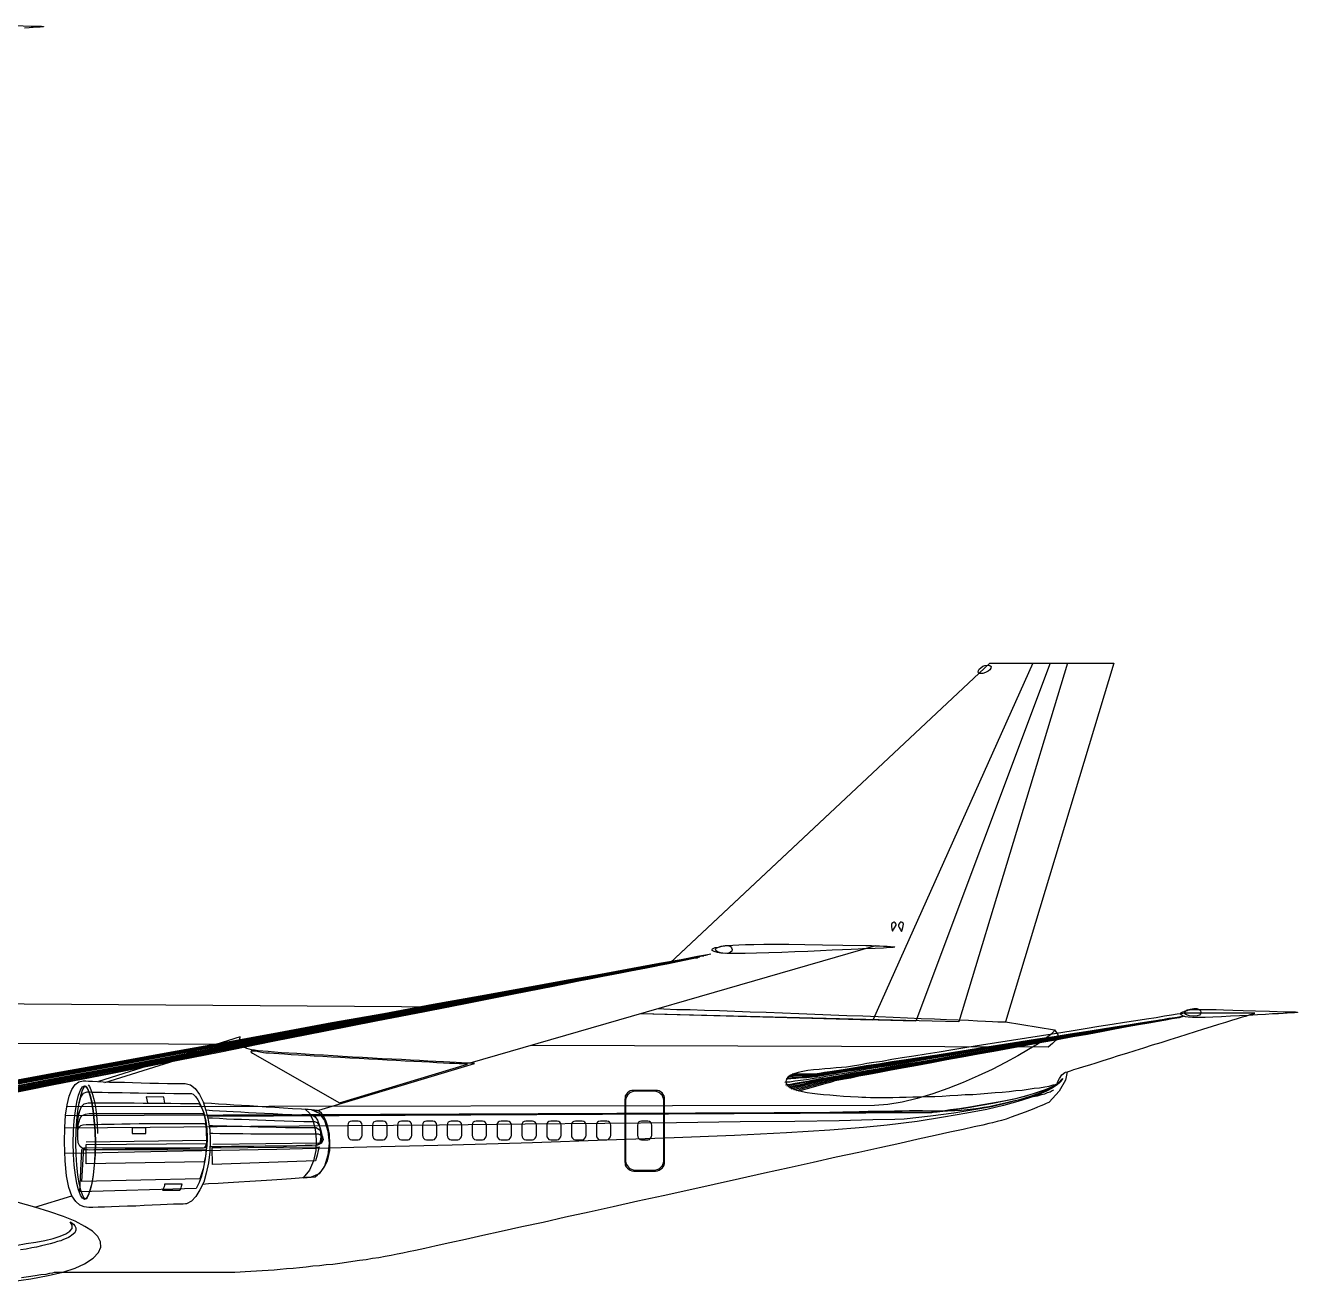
# Model space of a CAD drawing. Extents: x 526 to 2267, y -112 to 246.
# Drawn here: x 702.8 to 784.5, y -56.8 to 23.8 of the extents above; entities that cross this region are included whole.
import ezdxf

# ---------------------------------------------------------------- set-up
doc = ezdxf.new("R2010")
doc.units = 0
doc.header["$MEASUREMENT"] = 0
doc.layers.get('0').update_dxf_attribs({"linetype": 'CONTINUOUS'})

msp = doc.modelspace()

# ---------------------------------------------------------------- linework, layer by layer
for p, q in [((757.36, -35.227), (731.327, -42.743)), ((703.415, -51.992), (705.791, -51.255))]:
    msp.add_line(p, q)
at = {"linetype": 'Continuous'}
for points in [[(702.155, 23.839), (703.168, 23.802), (703.242, 23.802), (703.407, 23.802), (703.629, 23.784), (703.832, 23.784), (703.961, 23.765), (703.961, 23.747), (703.758, 23.729), (703.297, 23.71), (703.223, 23.71), (703.039, 23.692), (702.745, 23.673)], [(767.474, -17.08), (757.194, -39.998), (742.282, -39.58)], [(768.579, -17.08), (759.957, -40.053), (742.287, -39.579)], [(744.19, -36.321), (764.711, -17.08), (769.685, -17.08), (762.721, -40.108), (742.292, -39.578)], [(744.166, -36.326), (764.711, -17.08)], [(744.19, -36.321), (764.711, -17.08), (768.579, -17.08)], [(744.19, -36.321), (764.711, -17.08), (767.474, -17.08)], [(764.711, -17.08), (772.669, -17.08), (765.705, -40.108), (768.856, -40.607), (769.021, -40.84)], [(764.581, -17.209), (764.711, -17.227), (764.784, -17.301), (764.766, -17.393), (764.711, -17.503), (764.6, -17.595), (764.434, -17.687), (764.25, -17.743), (764.047, -17.743), (763.974, -17.706), (763.955, -17.651), (763.974, -17.559), (764.029, -17.467), (764.121, -17.375), (764.25, -17.282), (764.397, -17.227), (764.581, -17.209)], [(758.465, -34.288), (758.484, -34.269), (758.52, -34.177), (758.594, -34.066), (758.686, -33.9), (758.686, -33.827), (758.631, -33.753), (758.576, -33.698), (758.557, -33.679), (758.539, -33.698), (758.484, -33.735), (758.41, -33.79), (758.392, -33.845), (758.392, -33.919), (758.392, -34.011), (758.41, -34.14), (758.465, -34.288)], [(759.036, -34.306), (759.054, -34.269), (759.073, -34.196), (759.128, -34.048), (759.165, -33.827), (759.146, -33.771), (759.091, -33.716), (759.036, -33.698), (758.999, -33.679), (758.981, -33.698), (758.925, -33.753), (758.87, -33.827), (758.852, -33.882), (758.852, -33.956), (758.889, -34.048), (758.944, -34.159), (759.036, -34.306)], [(746.14, -35.909), (745.918, -35.946), (745.292, -36.075), (744.26, -36.259), (742.86, -36.517), (741.147, -36.849), (739.101, -37.217), (736.799, -37.659), (734.238, -38.138), (731.437, -38.653), (728.452, -39.206), (725.302, -39.795), (722.004, -40.422), (718.596, -41.067), (715.095, -41.712), (711.54, -42.375), (707.965, -43.056), (704.372, -43.72), (700.817, -44.383)], [(746.14, -35.909), (745.918, -35.946), (745.292, -36.075), (744.26, -36.259), (742.86, -36.535), (741.147, -36.849), (739.12, -37.236), (736.799, -37.677), (734.238, -38.156), (731.456, -38.69), (728.471, -39.243), (725.321, -39.851), (722.023, -40.459), (718.614, -41.104), (715.113, -41.767), (711.558, -42.449), (707.984, -43.13), (704.391, -43.793), (700.836, -44.475)], [(700.872, -44.328), (704.428, -43.665), (708.021, -42.983), (711.614, -42.32), (715.169, -41.656), (718.67, -41.012), (722.078, -40.367), (725.394, -39.759), (728.544, -39.169), (731.53, -38.616), (734.33, -38.082), (736.891, -37.604), (739.212, -37.18), (741.239, -36.812), (742.97, -36.48), (744.37, -36.222), (745.402, -36.038), (746.029, -35.909), (746.25, -35.872)], [(700.872, -44.512), (704.428, -43.83), (708.002, -43.149), (711.577, -42.467), (715.132, -41.804), (718.614, -41.14), (722.023, -40.477), (725.302, -39.869), (728.452, -39.262), (731.437, -38.69), (734.22, -38.174), (736.78, -37.677), (739.083, -37.236), (741.11, -36.849), (742.841, -36.535), (744.223, -36.259), (745.255, -36.075), (745.881, -35.946), (746.103, -35.909)], [(700.909, -44.568), (704.465, -43.886), (708.039, -43.204), (711.614, -42.522), (715.15, -41.841), (718.633, -41.177), (722.041, -40.514), (725.321, -39.888), (728.452, -39.298), (731.437, -38.727), (734.22, -38.193), (736.78, -37.714), (739.083, -37.272), (741.11, -36.885), (742.823, -36.553), (744.205, -36.277), (745.237, -36.093), (745.863, -35.964), (746.084, -35.927)], [(700.928, -44.272), (704.502, -43.609), (708.094, -42.946), (711.687, -42.264), (715.243, -41.619), (718.743, -40.956), (722.17, -40.33), (725.468, -39.722), (728.637, -39.132), (731.622, -38.579), (734.422, -38.064), (737.001, -37.585), (739.304, -37.162), (741.349, -36.775), (743.081, -36.461), (744.481, -36.204), (745.495, -36.019), (746.14, -35.891), (746.361, -35.854)], [(700.928, -44.604), (704.483, -43.922), (708.057, -43.241), (711.614, -42.541), (715.15, -41.859), (718.633, -41.196), (722.023, -40.551), (725.302, -39.906), (728.452, -39.317), (731.419, -38.745), (734.201, -38.211), (736.743, -37.714), (739.046, -37.272), (741.073, -36.885), (742.786, -36.553), (744.168, -36.296), (745.2, -36.093), (745.826, -35.964), (746.047, -35.927)], [(700.965, -44.198), (704.538, -43.536), (708.149, -42.872), (711.742, -42.209), (715.317, -41.564), (718.817, -40.901), (722.244, -40.274), (725.56, -39.667), (728.729, -39.077), (731.714, -38.524), (734.514, -38.009), (737.094, -37.548), (739.415, -37.125), (741.46, -36.738), (743.191, -36.424), (744.573, -36.167), (745.605, -35.983), (746.25, -35.854), (746.471, -35.817)], [(701.02, -44.143), (704.612, -43.499), (708.205, -42.835), (711.816, -42.172), (715.39, -41.509), (718.89, -40.864), (722.318, -40.237), (725.634, -39.63), (728.803, -39.059), (731.806, -38.506), (734.606, -37.99), (737.186, -37.512), (739.507, -37.088), (741.552, -36.719), (743.284, -36.406), (744.684, -36.148), (745.715, -35.964), (746.361, -35.835), (746.582, -35.799)], [(701.075, -44.088), (704.668, -43.425), (708.278, -42.762), (711.89, -42.117), (715.464, -41.453), (718.983, -40.809), (722.41, -40.182), (725.726, -39.575), (728.895, -39.003), (731.898, -38.451), (734.717, -37.935), (737.296, -37.475), (739.618, -37.051), (741.662, -36.682), (743.394, -36.369), (744.795, -36.111), (745.826, -35.927), (746.471, -35.799), (746.692, -35.762)], [(701.13, -44.033), (704.723, -43.37), (708.334, -42.725), (711.945, -42.062), (715.538, -41.417), (719.056, -40.772), (722.483, -40.145), (725.818, -39.556), (728.987, -38.966), (731.99, -38.432), (734.809, -37.917), (737.388, -37.456), (739.728, -37.033), (741.773, -36.664), (743.505, -36.332), (744.905, -36.093), (745.937, -35.891), (746.582, -35.78), (746.803, -35.743)], [(747.171, -35.319), (747.263, -35.301), (747.374, -35.282), (747.521, -35.245), (747.706, -35.227), (747.927, -35.208), (748.221, -35.172), (748.59, -35.153), (749.032, -35.135), (749.566, -35.135), (750.193, -35.116), (750.948, -35.116), (751.814, -35.116), (752.827, -35.135), (753.969, -35.153), (755.277, -35.172), (756.752, -35.208), (756.807, -35.208), (756.936, -35.208), (757.12, -35.208), (757.36, -35.227), (757.617, -35.227), (757.875, -35.245), (758.115, -35.245), (758.336, -35.264), (758.502, -35.282), (758.594, -35.282), (758.612, -35.301), (758.502, -35.319), (758.263, -35.337), (757.893, -35.374), (757.341, -35.393), (756.622, -35.411), (756.53, -35.411), (756.254, -35.43), (755.812, -35.448), (755.259, -35.485), (754.596, -35.504), (753.84, -35.541), (753.03, -35.577), (752.201, -35.614), (751.353, -35.651), (750.524, -35.67), (749.732, -35.688), (749.014, -35.706), (748.368, -35.706), (747.835, -35.706), (747.448, -35.688), (747.226, -35.651), (747.005, -35.577), (746.895, -35.522), (746.876, -35.448), (746.913, -35.411), (746.987, -35.374), (747.079, -35.337), (747.134, -35.319), (747.171, -35.319)], [(747.724, -35.208), (747.908, -35.208), (748.055, -35.264), (748.129, -35.356), (748.166, -35.448), (748.148, -35.559), (748.055, -35.633), (747.927, -35.688), (747.724, -35.706), (747.429, -35.67), (747.226, -35.614), (747.116, -35.522), (747.097, -35.448), (747.152, -35.374), (747.282, -35.301), (747.466, -35.245), (747.724, -35.208)], [(700.946, -44.66), (704.483, -43.978), (708.039, -43.278), (711.614, -42.596), (715.15, -41.915), (718.614, -41.232), (722.004, -40.588), (725.284, -39.943), (728.415, -39.335), (731.401, -38.764), (734.164, -38.23), (736.725, -37.733), (739.009, -37.291), (741.036, -36.904), (742.749, -36.572), (744.131, -36.314), (745.163, -36.111), (745.789, -35.983), (746.01, -35.946)], [(701.02, -44.715), (704.557, -44.014), (708.113, -43.333), (711.669, -42.633), (715.187, -41.951), (718.67, -41.269), (722.041, -40.625), (725.321, -39.98), (728.434, -39.372), (731.401, -38.8), (734.164, -38.266), (736.707, -37.769), (739.009, -37.328), (741.018, -36.922), (742.731, -36.59), (744.113, -36.332), (745.126, -36.13), (745.752, -36.001), (745.973, -35.964)], [(701.075, -44.77), (704.594, -44.07), (708.149, -43.388), (711.687, -42.688), (715.206, -41.988), (718.67, -41.325), (722.041, -40.662), (725.302, -40.016), (728.434, -39.409), (731.382, -38.837), (734.146, -38.285), (736.688, -37.788), (738.972, -37.346), (740.999, -36.959), (742.694, -36.609), (744.076, -36.351), (745.089, -36.148), (745.715, -36.019), (745.937, -35.983)], [(701.112, -44.825), (704.631, -44.125), (708.186, -43.425), (711.724, -42.725), (715.243, -42.044), (718.688, -41.343), (722.06, -40.68), (725.321, -40.035), (728.434, -39.427), (731.382, -38.856), (734.146, -38.303), (736.67, -37.806), (738.954, -37.346), (740.963, -36.959), (742.676, -36.627), (744.039, -36.351), (745.053, -36.148), (745.679, -36.019), (745.9, -35.983)], [(657.282, -38.616), (729.98, -39.128)], [(657.282, -38.616), (729.98, -39.128)], [(657.282, -38.616), (729.98, -39.128)], [(743.418, -39.252), (743.781, -39.262), (744.61, -39.298), (745.476, -39.317), (746.398, -39.354), (747.355, -39.372), (748.332, -39.409), (749.327, -39.446), (750.359, -39.483), (751.39, -39.519), (752.44, -39.556), (753.472, -39.611), (754.504, -39.648), (755.536, -39.685), (756.549, -39.722), (757.544, -39.759), (758.502, -39.795), (759.423, -39.851), (760.307, -39.888), (761.155, -39.906), (761.928, -39.943), (762.666, -39.98), (763.329, -39.998), (763.919, -40.035), (764.434, -40.053), (764.877, -40.072), (765.227, -40.09), (765.484, -40.09), (765.65, -40.108), (765.705, -40.108), (768.856, -40.607), (768.819, -40.717), (768.616, -40.92), (768.285, -41.177), (767.806, -41.509), (767.197, -41.878), (766.498, -42.283), (765.724, -42.706), (764.858, -43.149), (763.955, -43.573), (762.997, -43.996), (762.021, -44.383), (761.045, -44.715), (760.049, -45.01), (759.091, -45.249), (758.17, -45.396), (757.304, -45.47), (705.459, -45.56)], [(743.418, -39.252), (743.781, -39.262), (744.61, -39.298), (745.476, -39.317), (746.398, -39.354), (747.355, -39.372), (748.332, -39.409), (749.327, -39.446), (750.359, -39.483), (751.39, -39.519), (752.44, -39.556), (753.472, -39.611), (754.504, -39.648), (755.536, -39.685), (756.549, -39.722), (757.544, -39.759), (758.502, -39.795), (759.423, -39.851), (760.307, -39.888), (761.155, -39.906), (761.928, -39.943), (762.666, -39.98), (763.329, -39.998), (763.919, -40.035), (764.434, -40.053), (764.877, -40.072), (765.227, -40.09), (765.484, -40.09), (765.65, -40.108), (765.705, -40.108), (768.856, -40.607), (768.948, -40.735), (769.04, -40.827), (769.077, -40.938), (769.096, -41.03), (769.04, -41.14), (768.93, -41.288), (768.727, -41.49), (768.45, -41.73), (735.263, -41.607)], [(777, -39.777), (776.926, -39.795), (776.741, -39.814), (776.428, -39.869), (776.004, -39.943), (775.489, -40.035), (774.88, -40.127), (774.181, -40.256), (773.407, -40.385), (772.577, -40.514), (771.675, -40.662), (770.717, -40.827), (769.722, -40.993), (768.69, -41.159), (767.64, -41.343), (766.572, -41.527), (765.503, -41.693), (764.416, -41.878), (763.347, -42.062), (762.279, -42.246), (761.247, -42.412), (760.252, -42.577), (759.294, -42.743), (758.373, -42.89), (757.525, -43.038), (756.733, -43.167), (756.015, -43.296), (755.388, -43.407), (754.854, -43.499), (754.412, -43.573), (754.08, -43.628), (753.859, -43.665), (753.767, -43.683), (753.582, -43.72), (753.306, -43.757), (752.938, -43.812), (752.551, -43.867), (752.182, -43.904), (751.869, -43.959), (751.648, -43.978), (751.556, -43.996)], [(751.593, -44.143), (751.685, -44.125), (751.906, -44.088), (752.219, -44.033), (752.606, -43.959), (753.012, -43.904), (753.38, -43.83), (753.675, -43.775), (753.859, -43.738), (753.951, -43.72), (754.172, -43.683), (754.504, -43.628), (754.946, -43.554), (755.48, -43.462), (756.107, -43.352), (756.807, -43.223), (757.599, -43.093), (758.447, -42.946), (759.349, -42.798), (760.307, -42.633), (761.302, -42.467), (762.334, -42.283), (763.384, -42.099), (764.452, -41.915), (765.54, -41.73), (766.608, -41.545), (767.677, -41.361), (768.727, -41.196), (769.74, -41.012), (770.735, -40.846), (771.675, -40.68), (772.577, -40.533), (773.407, -40.385), (774.181, -40.256), (774.88, -40.145), (775.489, -40.035), (776.004, -39.943), (776.409, -39.869), (776.723, -39.814), (776.907, -39.795), (776.981, -39.777)], [(751.612, -43.922), (751.63, -44.051), (751.704, -44.162), (751.814, -44.254), (751.98, -44.346), (752.164, -44.438), (752.403, -44.494), (752.68, -44.568), (752.975, -44.623), (753.306, -44.678), (753.656, -44.715), (754.043, -44.752), (754.449, -44.789), (754.872, -44.825), (755.314, -44.862), (755.775, -44.881), (756.254, -44.917), (756.493, -44.936), (756.752, -44.936), (757.047, -44.954), (757.378, -44.954), (757.728, -44.954), (758.097, -44.954), (758.484, -44.954), (758.907, -44.936), (759.331, -44.936), (759.773, -44.917), (760.234, -44.917), (760.694, -44.899), (761.173, -44.881), (761.652, -44.862), (762.15, -44.825), (762.647, -44.807), (763.126, -44.77), (763.624, -44.752), (764.103, -44.715), (764.581, -44.678), (765.043, -44.641), (765.503, -44.604), (765.945, -44.568), (766.369, -44.512), (766.792, -44.475), (767.179, -44.42), (767.548, -44.364), (767.898, -44.328), (768.229, -44.272), (768.524, -44.217), (768.782, -44.143), (769.022, -44.088), (769.059, -43.978), (769.188, -43.738), (769.335, -43.499), (769.519, -43.352), (769.574, -43.333), (769.703, -43.296), (769.887, -43.241), (770.109, -43.167), (770.404, -43.075), (770.735, -42.964), (771.122, -42.854), (771.528, -42.725), (771.988, -42.577), (772.467, -42.43), (772.965, -42.264), (773.499, -42.099), (774.033, -41.933), (774.586, -41.767), (775.157, -41.582), (775.71, -41.417), (776.281, -41.232), (776.834, -41.067), (777.386, -40.883), (777.92, -40.717), (778.437, -40.551), (778.934, -40.403), (779.413, -40.256), (779.855, -40.127), (780.242, -39.998), (780.61, -39.888), (780.924, -39.777), (781.2, -39.703), (781.421, -39.63), (781.587, -39.575), (781.679, -39.556), (781.716, -39.538), (777.239, -39.538), (777.184, -39.538), (777.018, -39.575), (776.741, -39.611), (776.373, -39.667), (775.912, -39.74), (775.378, -39.832), (774.77, -39.924), (774.088, -40.035), (773.351, -40.145), (772.559, -40.274), (771.712, -40.403), (770.827, -40.551), (769.924, -40.699), (768.985, -40.846), (768.027, -40.993), (767.069, -41.14), (766.092, -41.288), (765.135, -41.453), (764.176, -41.601), (763.236, -41.748), (762.334, -41.896), (761.45, -42.044), (760.62, -42.172), (759.828, -42.301), (759.073, -42.412), (758.41, -42.522), (757.801, -42.633), (757.267, -42.706), (756.807, -42.78), (756.438, -42.854), (756.18, -42.89), (756.015, -42.927), (755.775, -42.964), (755.499, -43.001), (755.185, -43.038), (754.835, -43.056), (754.486, -43.093), (754.117, -43.112), (753.748, -43.149), (753.38, -43.186), (753.03, -43.223), (752.698, -43.278), (752.403, -43.352), (752.127, -43.425), (751.925, -43.517), (751.759, -43.628), (751.648, -43.757), (751.612, -43.922)], [(777, -39.777), (776.926, -39.795), (776.741, -39.814), (776.428, -39.869), (776.004, -39.943), (775.489, -40.016), (774.88, -40.127), (774.181, -40.237), (773.407, -40.367), (772.577, -40.496), (771.675, -40.643), (770.717, -40.809), (769.722, -40.975), (768.69, -41.14), (767.64, -41.306), (766.572, -41.49), (765.484, -41.656), (764.416, -41.841), (763.329, -42.025), (762.279, -42.191), (761.247, -42.356), (760.234, -42.522), (759.275, -42.688), (758.373, -42.835), (757.507, -42.964), (756.733, -43.093), (756.015, -43.223), (755.37, -43.315), (754.835, -43.407), (754.394, -43.48), (754.062, -43.536), (753.84, -43.573), (753.748, -43.591), (753.582, -43.628), (753.306, -43.646), (752.957, -43.683), (752.606, -43.701), (752.256, -43.738), (751.943, -43.757), (751.74, -43.775), (751.667, -43.775)], [(751.685, -44.198), (751.777, -44.18), (751.998, -44.143), (752.311, -44.07), (752.698, -43.996), (753.104, -43.922), (753.472, -43.849), (753.785, -43.793), (753.969, -43.757), (754.062, -43.738), (754.283, -43.701), (754.614, -43.646), (755.038, -43.573), (755.573, -43.462), (756.199, -43.37), (756.918, -43.241), (757.691, -43.112), (758.539, -42.964), (759.441, -42.798), (760.381, -42.633), (761.376, -42.467), (762.408, -42.283), (763.458, -42.099), (764.508, -41.933), (765.595, -41.73), (766.664, -41.545), (767.714, -41.38), (768.764, -41.196), (769.777, -41.012), (770.754, -40.846), (771.712, -40.68), (772.596, -40.533), (773.425, -40.385), (774.199, -40.256), (774.88, -40.145), (775.489, -40.035), (776.004, -39.943), (776.428, -39.869), (776.723, -39.814), (776.907, -39.795), (776.981, -39.777)], [(751.74, -43.683), (751.814, -43.683), (752.017, -43.665), (752.311, -43.665), (752.661, -43.646), (753.012, -43.628), (753.343, -43.591), (753.619, -43.573), (753.803, -43.554), (753.896, -43.536), (754.117, -43.499), (754.449, -43.444), (754.891, -43.37), (755.425, -43.278), (756.051, -43.186), (756.77, -43.056), (757.562, -42.927), (758.41, -42.798), (759.331, -42.633), (760.289, -42.485), (761.284, -42.32), (762.316, -42.154), (763.384, -41.988), (764.452, -41.804), (765.54, -41.619), (766.627, -41.453), (767.696, -41.269), (768.745, -41.104), (769.777, -40.938), (770.772, -40.772), (771.73, -40.625), (772.614, -40.477), (773.462, -40.348), (774.236, -40.219), (774.936, -40.108), (775.544, -39.998), (776.06, -39.924), (776.483, -39.851), (776.797, -39.795), (776.981, -39.777), (777.055, -39.759)], [(751.777, -44.272), (751.869, -44.254), (752.09, -44.198), (752.422, -44.143), (752.809, -44.051), (753.214, -43.959), (753.582, -43.886), (753.877, -43.812), (754.08, -43.775), (754.172, -43.757), (754.394, -43.72), (754.707, -43.665), (755.148, -43.591), (755.683, -43.48), (756.309, -43.37), (757.01, -43.26), (757.783, -43.112), (758.631, -42.964), (759.515, -42.817), (760.473, -42.651), (761.45, -42.485), (762.482, -42.301), (763.513, -42.117), (764.581, -41.933), (765.65, -41.748), (766.7, -41.564), (767.769, -41.38), (768.801, -41.196), (769.814, -41.03), (770.79, -40.846), (771.73, -40.699), (772.614, -40.533), (773.443, -40.385), (774.199, -40.256), (774.899, -40.145), (775.489, -40.035), (776.004, -39.943), (776.428, -39.869), (776.723, -39.814), (776.907, -39.795), (776.981, -39.777)], [(751.814, -43.591), (751.888, -43.591), (752.09, -43.591), (752.385, -43.573), (752.717, -43.573), (753.067, -43.554), (753.398, -43.536), (753.675, -43.517), (753.84, -43.499), (753.932, -43.48), (754.154, -43.444), (754.486, -43.388), (754.927, -43.315), (755.462, -43.241), (756.088, -43.13), (756.807, -43.02), (757.599, -42.89), (758.447, -42.743), (759.368, -42.596), (760.326, -42.449), (761.339, -42.283), (762.371, -42.117), (763.421, -41.951), (764.508, -41.767), (765.595, -41.601), (766.664, -41.417), (767.732, -41.251), (768.801, -41.085), (769.832, -40.92), (770.827, -40.754), (771.767, -40.607), (772.669, -40.459), (773.517, -40.311), (774.291, -40.201), (774.991, -40.09), (775.599, -39.98), (776.115, -39.906), (776.538, -39.832), (776.852, -39.777), (777.036, -39.759), (777.11, -39.74)], [(751.869, -44.328), (751.961, -44.309), (752.182, -44.254), (752.514, -44.18), (752.901, -44.07), (753.306, -43.978), (753.675, -43.886), (753.988, -43.812), (754.172, -43.775), (754.265, -43.757), (754.486, -43.72), (754.817, -43.665), (755.24, -43.591), (755.775, -43.499), (756.383, -43.388), (757.083, -43.26), (757.857, -43.13), (758.704, -42.983), (759.589, -42.817), (760.546, -42.651), (761.523, -42.485), (762.537, -42.301), (763.569, -42.117), (764.618, -41.933), (765.687, -41.748), (766.737, -41.564), (767.788, -41.38), (768.819, -41.196), (769.832, -41.03), (770.809, -40.864), (771.749, -40.699), (772.614, -40.533), (773.443, -40.385), (774.199, -40.256), (774.88, -40.145), (775.489, -40.035), (776.004, -39.943), (776.409, -39.869), (776.704, -39.814), (776.889, -39.795), (776.963, -39.777)], [(751.906, -43.517), (751.98, -43.517), (752.164, -43.517), (752.422, -43.517), (752.754, -43.499), (753.067, -43.499), (753.38, -43.48), (753.638, -43.462), (753.803, -43.444), (753.896, -43.425), (754.117, -43.388), (754.449, -43.333), (754.891, -43.278), (755.444, -43.186), (756.07, -43.075), (756.788, -42.964), (757.58, -42.835), (758.447, -42.706), (759.349, -42.559), (760.326, -42.412), (761.321, -42.246), (762.371, -42.08), (763.421, -41.915), (764.508, -41.748), (765.595, -41.564), (766.682, -41.398), (767.751, -41.232), (768.819, -41.067), (769.851, -40.901), (770.846, -40.735), (771.804, -40.588), (772.706, -40.44), (773.536, -40.311), (774.328, -40.182), (775.028, -40.072), (775.636, -39.98), (776.152, -39.906), (776.575, -39.832), (776.889, -39.777), (777.073, -39.759), (777.147, -39.74)], [(751.961, -44.401), (752.053, -44.383), (752.274, -44.309), (752.606, -44.235), (752.993, -44.125), (753.398, -44.014), (753.785, -43.922), (754.08, -43.849), (754.283, -43.793), (754.375, -43.775), (754.596, -43.738), (754.909, -43.683), (755.351, -43.591), (755.867, -43.499), (756.493, -43.388), (757.194, -43.278), (757.967, -43.13), (758.797, -42.983), (759.681, -42.835), (760.62, -42.669), (761.597, -42.485), (762.61, -42.32), (763.642, -42.136), (764.692, -41.951), (765.742, -41.748), (766.792, -41.564), (767.843, -41.38), (768.875, -41.214), (769.869, -41.03), (770.846, -40.864), (771.767, -40.699), (772.651, -40.533), (773.462, -40.385), (774.217, -40.256), (774.899, -40.145), (775.489, -40.035), (776.004, -39.943), (776.409, -39.869), (776.704, -39.814), (776.907, -39.795), (776.963, -39.777)], [(752.017, -43.444), (752.072, -43.444), (752.256, -43.444), (752.495, -43.444), (752.791, -43.444), (753.085, -43.444), (753.38, -43.425), (753.619, -43.407), (753.785, -43.388), (753.877, -43.37), (754.099, -43.333), (754.43, -43.278), (754.872, -43.223), (755.425, -43.13), (756.051, -43.038), (756.77, -42.909), (757.562, -42.798), (758.428, -42.651), (759.349, -42.522), (760.307, -42.356), (761.321, -42.209), (762.371, -42.044), (763.439, -41.878), (764.508, -41.712), (765.613, -41.527), (766.7, -41.361), (767.769, -41.196), (768.838, -41.03), (769.869, -40.864), (770.864, -40.717), (771.822, -40.57), (772.743, -40.422), (773.591, -40.293), (774.365, -40.164), (775.065, -40.053), (775.691, -39.961), (776.207, -39.869), (776.63, -39.814), (776.944, -39.759), (777.128, -39.74), (777.202, -39.722)], [(752.127, -44.438), (752.219, -44.42), (752.44, -44.346), (752.772, -44.272), (753.159, -44.162), (753.546, -44.051), (753.914, -43.959), (754.228, -43.886), (754.412, -43.83), (754.504, -43.812), (754.725, -43.775), (755.056, -43.701), (755.499, -43.628), (756.015, -43.536), (756.641, -43.407), (757.323, -43.296), (758.097, -43.149), (758.925, -43.001), (759.81, -42.835), (760.749, -42.669), (761.726, -42.504), (762.721, -42.32), (763.753, -42.136), (764.784, -41.951), (765.834, -41.767), (766.885, -41.582), (767.916, -41.398), (768.93, -41.214), (769.924, -41.03), (770.882, -40.864), (771.804, -40.699), (772.688, -40.533), (773.499, -40.403), (774.236, -40.256), (774.917, -40.145), (775.507, -40.035), (776.004, -39.943), (776.409, -39.869), (776.704, -39.814), (776.907, -39.795), (776.963, -39.777)], [(752.293, -44.494), (752.385, -44.475), (752.606, -44.401), (752.92, -44.309), (753.306, -44.198), (753.693, -44.106), (754.062, -43.996), (754.357, -43.922), (754.541, -43.867), (754.651, -43.849), (754.872, -43.793), (755.204, -43.738), (755.646, -43.646), (756.162, -43.554), (756.788, -43.444), (757.488, -43.315), (758.244, -43.167), (759.073, -43.02), (759.957, -42.854), (760.879, -42.688), (761.836, -42.522), (762.831, -42.338), (763.845, -42.154), (764.877, -41.97), (765.926, -41.767), (766.958, -41.582), (767.99, -41.398), (769.004, -41.214), (769.98, -41.048), (770.938, -40.883), (771.841, -40.717), (772.706, -40.551), (773.517, -40.403), (774.254, -40.274), (774.917, -40.164), (775.507, -40.053), (776.004, -39.961), (776.409, -39.888), (776.704, -39.832), (776.889, -39.814), (776.944, -39.795)], [(752.458, -44.531), (752.551, -44.512), (752.772, -44.438), (753.085, -44.364), (753.454, -44.254), (753.84, -44.143), (754.209, -44.033), (754.486, -43.959), (754.67, -43.904), (754.78, -43.867), (755.019, -43.83), (755.351, -43.757), (755.794, -43.683), (756.309, -43.573), (756.936, -43.462), (757.617, -43.333), (758.373, -43.186), (759.202, -43.038), (760.068, -42.872), (760.989, -42.706), (761.947, -42.522), (762.942, -42.338), (763.955, -42.154), (764.969, -41.97), (766, -41.785), (767.032, -41.601), (768.045, -41.398), (769.059, -41.232), (770.035, -41.048), (770.975, -40.883), (771.878, -40.717), (772.725, -40.551), (773.517, -40.403), (774.254, -40.274), (774.917, -40.164), (775.507, -40.053), (775.986, -39.961), (776.391, -39.888), (776.686, -39.832), (776.87, -39.814), (776.926, -39.795)], [(777.294, -39.39), (777.368, -39.372), (777.441, -39.335), (777.533, -39.335), (777.644, -39.317), (777.791, -39.298), (777.957, -39.298), (778.178, -39.298), (778.473, -39.298), (778.805, -39.298), (779.228, -39.317), (779.708, -39.335), (780.297, -39.354), (780.979, -39.372), (781.752, -39.39), (782.655, -39.409), (783.669, -39.446), (783.743, -39.446), (783.908, -39.446), (784.129, -39.464), (784.332, -39.464), (784.461, -39.483), (784.461, -39.501), (784.258, -39.519), (783.798, -39.538), (783.724, -39.538), (783.54, -39.556), (783.245, -39.575), (782.858, -39.593), (782.398, -39.63), (781.881, -39.648), (781.311, -39.685), (780.739, -39.722), (780.15, -39.74), (779.579, -39.777), (779.026, -39.795), (778.529, -39.814), (778.068, -39.814), (777.718, -39.814), (777.441, -39.795), (777.276, -39.777), (777.073, -39.703), (776.963, -39.63), (776.963, -39.556), (777.018, -39.501), (777.092, -39.446), (777.184, -39.427), (777.257, -39.39), (777.294, -39.39)], [(777.81, -39.243), (777.994, -39.243), (778.142, -39.298), (778.234, -39.39), (778.252, -39.483), (778.234, -39.593), (778.16, -39.667), (778.012, -39.722), (777.81, -39.74), (777.515, -39.703), (777.331, -39.648), (777.221, -39.575), (777.202, -39.501), (777.257, -39.427), (777.368, -39.335), (777.57, -39.28), (777.81, -39.243)], [(717.712, -41.542), (614.871, -41.159)], [(721.396, -45.839), (721.396, -45.839), (721.433, -45.839), (731.64, -42.762), (731.603, -42.762), (731.493, -42.762), (731.327, -42.743), (731.087, -42.743), (730.792, -42.725), (730.461, -42.706), (730.056, -42.688), (729.631, -42.669), (729.153, -42.633), (728.637, -42.614), (728.102, -42.577), (727.532, -42.559), (726.942, -42.522), (726.334, -42.485), (725.707, -42.467), (725.081, -42.43), (724.436, -42.393), (723.81, -42.356), (723.165, -42.32), (722.557, -42.283), (721.949, -42.246), (721.341, -42.209), (720.77, -42.172), (720.235, -42.136), (719.72, -42.099), (719.241, -42.08), (718.798, -42.044), (718.393, -42.007), (718.043, -41.97), (717.748, -41.951), (717.509, -41.915), (717.325, -41.896), (717.012, -41.804), (716.791, -41.693), (716.661, -41.564), (716.588, -41.417), (716.551, -41.288), (716.569, -41.177), (716.588, -41.104), (716.588, -41.067), (707.493, -43.925)], [(716.219, -41.398), (707.873, -44.014)], [(717.38, -42.099), (722.962, -45.304), (731.179, -42.817), (731.142, -42.817), (731.032, -42.817), (730.866, -42.798), (730.645, -42.798), (730.35, -42.78), (730.019, -42.762), (729.631, -42.743), (729.208, -42.725), (728.748, -42.688), (728.25, -42.669), (727.734, -42.633), (727.181, -42.614), (726.61, -42.577), (726.021, -42.559), (725.431, -42.522), (724.842, -42.485), (724.233, -42.449), (723.626, -42.43), (723.036, -42.393), (722.447, -42.356), (721.894, -42.32), (721.341, -42.301), (720.826, -42.264), (720.327, -42.228), (719.867, -42.209), (719.444, -42.172), (719.075, -42.154), (718.743, -42.136), (718.467, -42.117), (718.246, -42.099), (718.08, -42.08), (717.988, -42.062), (717.766, -42.025), (717.582, -41.988), (717.435, -41.97), (717.343, -41.97), (717.288, -41.988), (717.269, -42.007), (717.306, -42.044), (717.38, -42.099)], [(769.67, -43.305), (769.556, -43.849), (769.169, -44.549), (768.524, -45.249), (768.506, -45.267), (768.432, -45.286), (768.321, -45.341), (768.156, -45.415), (767.972, -45.488), (767.769, -45.58), (767.53, -45.673), (767.253, -45.783), (766.977, -45.894), (766.682, -46.005), (766.387, -46.115), (766.074, -46.226), (765.761, -46.336), (765.466, -46.428), (765.171, -46.502), (764.877, -46.575), (764.655, -46.631), (764.25, -46.723), (763.698, -46.833), (762.997, -46.999), (762.15, -47.184), (761.192, -47.386), (760.105, -47.626), (758.925, -47.902), (757.654, -48.178), (756.291, -48.473), (754.854, -48.787), (753.362, -49.118), (751.833, -49.468), (750.248, -49.818), (748.645, -50.168), (747.005, -50.537), (745.384, -50.905), (743.745, -51.255), (742.123, -51.605), (740.538, -51.974), (738.991, -52.305), (737.48, -52.637), (736.043, -52.969), (734.661, -53.263), (733.353, -53.558), (732.156, -53.816), (731.05, -54.074), (730.056, -54.277), (729.171, -54.479), (728.434, -54.645), (727.845, -54.774), (727.403, -54.866), (727.034, -54.94), (726.665, -55.013), (726.279, -55.087), (725.892, -55.161), (725.486, -55.235), (725.081, -55.29), (724.676, -55.364), (724.252, -55.419), (723.828, -55.474), (723.405, -55.548), (722.98, -55.603), (722.539, -55.659), (722.115, -55.695), (721.691, -55.751), (721.249, -55.787), (720.826, -55.843), (720.401, -55.879), (719.996, -55.916), (719.573, -55.953), (719.167, -55.99), (718.78, -56.027), (718.393, -56.045), (718.006, -56.082), (717.638, -56.1), (717.269, -56.119), (716.92, -56.137), (716.588, -56.156), (716.256, -56.174), (715.961, -56.174), (715.667, -56.192), (715.39, -56.192), (715.132, -56.192), (714.598, -56.192), (714.008, -56.192), (713.345, -56.192), (712.664, -56.192), (711.926, -56.192), (711.189, -56.192), (710.416, -56.192), (709.66, -56.192), (708.905, -56.192), (708.168, -56.192), (707.45, -56.192), (706.786, -56.192), (706.16, -56.192), (705.588, -56.192), (705.11, -56.192), (704.686, -56.192), (704.649, -56.192), (704.538, -56.229), (704.354, -56.248), (704.115, -56.303), (703.802, -56.34), (703.433, -56.395), (703.009, -56.469), (702.549, -56.524)], [(706.51, -43.886), (706.547, -43.886), (706.676, -43.886), (706.86, -43.904), (707.118, -43.904), (707.431, -43.922), (707.8, -43.941), (708.205, -43.959), (708.666, -43.959), (709.163, -43.978), (709.678, -43.996), (710.232, -44.014), (710.784, -44.033), (711.355, -44.033), (711.926, -44.051), (712.497, -44.051), (713.069, -44.051), (713.4, -44.143), (713.695, -44.383), (713.972, -44.752), (714.211, -45.23), (714.395, -45.783), (714.543, -46.391), (714.635, -47.054), (714.672, -47.699), (714.635, -48.436), (714.561, -49.136), (714.414, -49.8), (714.248, -50.389), (714.008, -50.886), (713.75, -51.311), (713.456, -51.605), (713.143, -51.771), (713.087, -51.771), (712.922, -51.789), (712.664, -51.789), (712.313, -51.808), (711.908, -51.826), (711.466, -51.845), (710.95, -51.863), (710.434, -51.881), (709.9, -51.918), (709.347, -51.937), (708.832, -51.955), (708.334, -51.974), (707.873, -51.992), (707.468, -51.992), (707.136, -52.01), (706.878, -52.01), (706.584, -51.974), (706.289, -51.863), (706.031, -51.624), (705.791, -51.255), (705.588, -50.721), (705.441, -49.984), (705.349, -49.026), (705.312, -47.828), (705.331, -46.888), (705.386, -46.097), (705.478, -45.415), (705.607, -44.862), (705.791, -44.438), (705.994, -44.125), (706.234, -43.941), (706.51, -43.886)], [(705.386, -46.1), (760.989, -45.876), (761.081, -45.857), (761.321, -45.839), (761.689, -45.802), (762.187, -45.728), (762.758, -45.654), (763.421, -45.562), (764.121, -45.433), (764.877, -45.304), (765.613, -45.175), (766.351, -45.01), (767.05, -44.844), (767.714, -44.641), (768.285, -44.438), (768.764, -44.235), (769.133, -43.996), (769.353, -43.757), (769.335, -43.775), (769.317, -43.83), (769.225, -43.922), (769.114, -44.033), (768.912, -44.162), (768.653, -44.328), (768.303, -44.494), (767.861, -44.697), (767.29, -44.899), (766.608, -45.102), (765.779, -45.322), (764.821, -45.543), (763.679, -45.746), (762.389, -45.949), (760.897, -46.152), (759.22, -46.336), (758.612, -46.373), (757.194, -46.391), (755.038, -46.447), (752.182, -46.483), (748.682, -46.52), (744.592, -46.575), (739.986, -46.612), (734.882, -46.667), (729.374, -46.723), (723.479, -46.778), (717.269, -46.815), (710.802, -46.87), (705.33, -46.915)], [(714.483, -46.146), (760.989, -45.912), (761.081, -45.894), (761.321, -45.876), (761.689, -45.82), (762.187, -45.765), (762.776, -45.673), (763.439, -45.58), (764.158, -45.451), (764.895, -45.322), (765.632, -45.175), (766.387, -45.01), (767.087, -44.825), (767.732, -44.641), (768.303, -44.438), (768.782, -44.217), (769.151, -43.978), (769.372, -43.738), (769.372, -43.757), (769.335, -43.812), (769.28, -43.904), (769.151, -44.033), (768.967, -44.18), (768.708, -44.346), (768.34, -44.549), (767.861, -44.752), (767.253, -44.973), (766.498, -45.212), (765.595, -45.47), (764.508, -45.728), (763.236, -45.968), (761.744, -46.226), (760.049, -46.483), (758.115, -46.723), (756.604, -46.888), (754.43, -47.054), (751.648, -47.221), (748.313, -47.386), (744.444, -47.552), (740.115, -47.699), (735.343, -47.865), (730.203, -48.012), (724.713, -48.141), (718.946, -48.289), (712.922, -48.399), (706.676, -48.529), (705.334, -48.552)], [(705.865, -47.865), (705.883, -47.11), (705.939, -46.428), (706.013, -45.802), (706.105, -45.249), (706.215, -44.807), (706.344, -44.475), (706.473, -44.272), (706.602, -44.198), (706.712, -44.272), (706.823, -44.475), (706.952, -44.807), (707.062, -45.249), (707.154, -45.802), (707.228, -46.428), (707.284, -47.11), (707.302, -47.865), (707.284, -48.621), (707.228, -49.302), (707.154, -49.929), (707.062, -50.463), (706.952, -50.886), (706.841, -51.218), (706.731, -51.421), (706.602, -51.495), (706.473, -51.421), (706.344, -51.218), (706.215, -50.886), (706.105, -50.463), (706.013, -49.929), (705.939, -49.302), (705.883, -48.621), (705.865, -47.865)], [(706.676, -51.458), (706.768, -51.384), (706.878, -51.182), (706.97, -50.868), (707.081, -50.444), (707.173, -49.91), (707.247, -49.302), (707.284, -48.621), (707.302, -47.865), (707.284, -47.11), (707.228, -46.428), (707.154, -45.802), (707.062, -45.267), (706.97, -44.844), (706.86, -44.512), (706.768, -44.309), (706.676, -44.235), (706.565, -44.309), (706.455, -44.512), (706.344, -44.844), (706.234, -45.267), (706.142, -45.802), (706.086, -46.428), (706.031, -47.11), (706.013, -47.865), (706.031, -48.621), (706.086, -49.302), (706.142, -49.91), (706.234, -50.444), (706.344, -50.868), (706.455, -51.182), (706.565, -51.384), (706.676, -51.458)], [(713.474, -44.697), (713.566, -44.733), (713.713, -44.881), (713.879, -45.102), (714.045, -45.415), (714.211, -45.857), (714.34, -46.391), (714.414, -47.036), (714.432, -47.81), (714.414, -47.957), (714.359, -48.086), (714.285, -48.178), (714.193, -48.215), (714.138, -48.215), (713.953, -48.215), (713.695, -48.215), (713.327, -48.233), (712.922, -48.233), (712.442, -48.233), (711.908, -48.252), (711.374, -48.252), (710.821, -48.252), (710.25, -48.27), (709.715, -48.27), (709.218, -48.27), (708.739, -48.289), (708.334, -48.289), (708.002, -48.289), (707.763, -48.289), (707.468, -48.307), (707.191, -48.307), (706.915, -48.325), (706.676, -48.289), (706.473, -48.233), (706.307, -48.086), (706.197, -47.865), (706.16, -47.534), (706.16, -47.184), (706.142, -46.759), (706.16, -46.262), (706.179, -45.783), (706.252, -45.322), (706.363, -44.936), (706.528, -44.678), (706.768, -44.586), (706.805, -44.586), (706.933, -44.586), (707.136, -44.604), (707.394, -44.604), (707.726, -44.604), (708.113, -44.623), (708.536, -44.623), (709.016, -44.641), (709.531, -44.66), (710.066, -44.66), (710.618, -44.678), (711.189, -44.678), (711.761, -44.678), (712.332, -44.697), (712.922, -44.697), (713.474, -44.697)], [(706.823, -44.143), (706.915, -44.254), (707.007, -44.457), (707.118, -44.752), (707.21, -45.138), (707.302, -45.58), (707.376, -46.078), (707.413, -46.649), (707.431, -47.257)], [(743.837, -47.257), (743.837, -45.083), (743.818, -44.954), (743.8, -44.844), (743.745, -44.752), (743.671, -44.66), (743.579, -44.586), (743.487, -44.531), (743.376, -44.512), (743.247, -44.494), (741.865, -44.494), (741.736, -44.512), (741.625, -44.531), (741.533, -44.586), (741.441, -44.66), (741.368, -44.752), (741.312, -44.844), (741.294, -44.954), (741.276, -45.083), (741.276, -47.257)], [(743.781, -47.257), (743.781, -45.138), (743.763, -45.028), (743.726, -44.917), (743.671, -44.807), (743.597, -44.733), (743.505, -44.66), (743.413, -44.604), (743.302, -44.568), (743.173, -44.549), (741.939, -44.549), (741.81, -44.568), (741.699, -44.604), (741.607, -44.66), (741.515, -44.733), (741.441, -44.807), (741.386, -44.917), (741.349, -45.028), (741.331, -45.138), (741.331, -47.294)], [(753.896, -45.912), (753.969, -45.912), (754.154, -45.912), (754.43, -45.894), (754.817, -45.894), (755.277, -45.876), (755.775, -45.876), (756.328, -45.857), (756.899, -45.839), (757.47, -45.82), (758.041, -45.82), (758.594, -45.802), (759.091, -45.802), (759.552, -45.783), (759.921, -45.783), (760.197, -45.783), (760.381, -45.783), (760.971, -45.802), (761.523, -45.802), (762.002, -45.802), (762.463, -45.783), (762.868, -45.765), (763.255, -45.728), (763.624, -45.691), (763.974, -45.636), (764.324, -45.58), (764.655, -45.525), (765.024, -45.451), (765.392, -45.359), (765.779, -45.267), (766.203, -45.175), (766.664, -45.083), (767.161, -44.973), (767.493, -44.899), (767.769, -44.844), (768.027, -44.77), (768.248, -44.715), (768.414, -44.641), (768.579, -44.586), (768.708, -44.512), (768.819, -44.457)], [(713.898, -45.341), (713.972, -45.378), (714.045, -45.488), (714.156, -45.673), (714.248, -45.931), (714.34, -46.281), (714.414, -46.704), (714.451, -47.202), (714.451, -47.791), (714.432, -47.939), (714.377, -48.086), (714.303, -48.178), (714.193, -48.215), (714.138, -48.215), (713.953, -48.215), (713.695, -48.215), (713.327, -48.233), (712.922, -48.233), (712.442, -48.233), (711.908, -48.252), (711.374, -48.252), (710.821, -48.252), (710.25, -48.27), (709.715, -48.27), (709.218, -48.27), (708.739, -48.289), (708.334, -48.289), (708.002, -48.289), (707.763, -48.289), (707.468, -48.307), (707.191, -48.307), (706.915, -48.325), (706.676, -48.289), (706.473, -48.233), (706.307, -48.086), (706.197, -47.865), (706.16, -47.534), (706.16, -47.221), (706.16, -46.87), (706.179, -46.483), (706.215, -46.134), (706.289, -45.802), (706.399, -45.525), (706.584, -45.359), (706.823, -45.286), (706.878, -45.286), (707.007, -45.286), (707.228, -45.286), (707.523, -45.286), (707.873, -45.286), (708.278, -45.304), (708.758, -45.304), (709.255, -45.304), (709.789, -45.304), (710.361, -45.322), (710.95, -45.322), (711.558, -45.322), (712.147, -45.322), (712.756, -45.341), (713.327, -45.341), (713.898, -45.341)], [(711.687, -44.936), (710.563, -44.917), (710.637, -45.304), (711.761, -45.322), (711.687, -44.936)], [(714.229, -45.284), (714.285, -45.286), (714.745, -45.322), (715.206, -45.359), (715.704, -45.378), (716.182, -45.415), (716.68, -45.451), (717.196, -45.47), (717.73, -45.507), (718.265, -45.543), (718.817, -45.58), (719.37, -45.617), (719.941, -45.654), (720.53, -45.691), (721.138, -45.728), (721.654, -45.949), (722.004, -46.428), (722.226, -47.11), (722.299, -47.883), (722.226, -48.658), (722.004, -49.357), (721.654, -49.855), (721.138, -50.076), (720.807, -50.095), (720.383, -50.132), (719.867, -50.168), (719.259, -50.205), (718.614, -50.26), (717.933, -50.297), (717.214, -50.334), (716.514, -50.389), (715.814, -50.426), (715.169, -50.463), (714.561, -50.5), (714.182, -50.526)], [(720.77, -45.709), (721.046, -45.968), (721.249, -46.41), (721.396, -46.981), (721.47, -47.644), (721.451, -48.344), (721.304, -49.007), (721.046, -49.615), (720.641, -50.113), (721.396, -50.039), (721.562, -49.91), (721.728, -49.744), (721.894, -49.56), (722.041, -49.32), (722.17, -49.063), (722.262, -48.75), (722.336, -48.362), (722.355, -47.939), (722.318, -47.313), (722.226, -46.815), (722.097, -46.428), (721.949, -46.152), (721.801, -45.968), (721.672, -45.857), (721.58, -45.802), (721.544, -45.783), (720.77, -45.709)], [(714.175, -45.986), (714.285, -46.097), (714.377, -46.447), (714.451, -46.999), (714.451, -47.773), (714.432, -47.92), (714.395, -48.068), (714.322, -48.178), (714.211, -48.215), (714.156, -48.215), (713.972, -48.215), (713.713, -48.215), (713.345, -48.233), (712.922, -48.233), (712.442, -48.233), (711.926, -48.252), (711.374, -48.252), (710.821, -48.252), (710.269, -48.27), (709.715, -48.27), (709.218, -48.27), (708.739, -48.289), (708.334, -48.289), (708.002, -48.289), (707.763, -48.289), (707.468, -48.307), (707.191, -48.307), (706.915, -48.325), (706.676, -48.289), (706.473, -48.233), (706.307, -48.086), (706.197, -47.865), (706.16, -47.534), (706.16, -47.257), (706.16, -46.981), (706.197, -46.704), (706.252, -46.483), (706.326, -46.281), (706.455, -46.115), (706.657, -46.023), (706.897, -45.986), (706.952, -45.986), (707.081, -45.986), (707.321, -45.986), (707.616, -45.986), (708.002, -45.986), (708.426, -45.986), (708.905, -45.986), (709.439, -45.986), (709.992, -45.986), (710.582, -45.986), (711.189, -45.986), (711.798, -45.986), (712.424, -45.986), (713.014, -45.986), (713.603, -45.986), (714.175, -45.986)], [(714.382, -45.746), (714.395, -45.746), (714.819, -45.783), (715.261, -45.802), (715.704, -45.82), (716.145, -45.857), (716.625, -45.876), (717.122, -45.912), (717.619, -45.931), (718.154, -45.968), (718.706, -45.986), (719.296, -46.023), (719.904, -46.041), (720.549, -46.078), (721.231, -46.097)], [(714.47, -46.091), (754.246, -45.931)], [(714.511, -46.262), (714.819, -46.262), (715.261, -46.281), (715.722, -46.318), (716.182, -46.336), (716.68, -46.354), (717.177, -46.373), (717.693, -46.391), (718.246, -46.41), (718.798, -46.428), (719.407, -46.447), (720.014, -46.465), (720.678, -46.483), (721.359, -46.502)], [(721.231, -46.097), (721.396, -46.189), (721.544, -46.41), (721.654, -46.704), (721.728, -47.054), (721.764, -47.405), (721.746, -47.699), (721.672, -47.92), (721.562, -48.012), (721.212, -48.031), (720.752, -48.031), (720.199, -48.049), (719.573, -48.068), (718.89, -48.068), (718.191, -48.086), (717.472, -48.104), (716.735, -48.104), (716.035, -48.104), (715.372, -48.123), (714.745, -48.123), (714.651, -48.123)], [(721.359, -46.502), (721.525, -46.557), (721.654, -46.741), (721.746, -46.981), (721.801, -47.257), (721.801, -47.534), (721.764, -47.773), (721.691, -47.939), (721.562, -48.012), (721.212, -48.031), (720.752, -48.031), (720.199, -48.049), (719.573, -48.068), (718.89, -48.068), (718.191, -48.086), (717.472, -48.104), (716.735, -48.104), (716.035, -48.104), (715.372, -48.123), (714.745, -48.123), (714.651, -48.123)], [(724.16, -47.663), (724.27, -47.644), (724.344, -47.571), (724.399, -47.478), (724.417, -47.368), (724.417, -46.741), (724.399, -46.631), (724.344, -46.539), (724.27, -46.483), (724.16, -46.465), (723.755, -46.465), (723.644, -46.483), (723.571, -46.539), (723.515, -46.631), (723.497, -46.741), (723.497, -47.368), (723.515, -47.478), (723.571, -47.571), (723.644, -47.644), (723.755, -47.663), (724.16, -47.663)], [(725.762, -47.663), (725.873, -47.644), (725.947, -47.571), (726.002, -47.478), (726.021, -47.368), (726.021, -46.741), (726.002, -46.631), (725.947, -46.539), (725.873, -46.483), (725.762, -46.465), (725.339, -46.465), (725.247, -46.483), (725.155, -46.539), (725.1, -46.631), (725.081, -46.741), (725.081, -47.368), (725.1, -47.478), (725.155, -47.571), (725.247, -47.644), (725.339, -47.663), (725.762, -47.663)], [(727.366, -47.663), (727.458, -47.644), (727.532, -47.571), (727.587, -47.478), (727.605, -47.368), (727.605, -46.741), (727.587, -46.631), (727.532, -46.539), (727.458, -46.483), (727.366, -46.465), (726.942, -46.465), (726.831, -46.483), (726.758, -46.539), (726.702, -46.631), (726.684, -46.741), (726.684, -47.368), (726.702, -47.478), (726.758, -47.571), (726.831, -47.644), (726.942, -47.663), (727.366, -47.663)], [(728.95, -47.663), (729.061, -47.644), (729.134, -47.571), (729.19, -47.478), (729.208, -47.368), (729.208, -46.741), (729.19, -46.631), (729.134, -46.539), (729.061, -46.483), (728.95, -46.465), (728.544, -46.465), (728.434, -46.483), (728.36, -46.539), (728.305, -46.631), (728.287, -46.741), (728.287, -47.368), (728.305, -47.478), (728.36, -47.571), (728.434, -47.644), (728.544, -47.663), (728.95, -47.663)], [(730.553, -47.663), (730.645, -47.644), (730.737, -47.571), (730.792, -47.478), (730.811, -47.368), (730.811, -46.741), (730.792, -46.631), (730.737, -46.539), (730.645, -46.483), (730.553, -46.465), (730.129, -46.465), (730.037, -46.483), (729.945, -46.539), (729.889, -46.631), (729.871, -46.741), (729.871, -47.368), (729.889, -47.478), (729.945, -47.571), (730.037, -47.644), (730.129, -47.663), (730.553, -47.663)], [(732.137, -47.663), (732.248, -47.644), (732.321, -47.571), (732.377, -47.478), (732.395, -47.368), (732.395, -46.741), (732.377, -46.631), (732.321, -46.539), (732.248, -46.483), (732.137, -46.465), (731.732, -46.465), (731.622, -46.483), (731.548, -46.539), (731.493, -46.631), (731.474, -46.741), (731.474, -47.368), (731.493, -47.478), (731.548, -47.571), (731.622, -47.644), (731.732, -47.663), (732.137, -47.663)], [(733.74, -47.663), (733.85, -47.644), (733.924, -47.571), (733.98, -47.478), (733.998, -47.368), (733.998, -46.741), (733.98, -46.631), (733.924, -46.539), (733.85, -46.483), (733.74, -46.465), (733.335, -46.465), (733.224, -46.483), (733.151, -46.539), (733.096, -46.631), (733.077, -46.741), (733.077, -47.368), (733.096, -47.478), (733.151, -47.571), (733.224, -47.644), (733.335, -47.663), (733.74, -47.663)], [(735.343, -47.663), (735.435, -47.644), (735.528, -47.571), (735.583, -47.478), (735.601, -47.368), (735.601, -46.741), (735.583, -46.631), (735.528, -46.539), (735.435, -46.483), (735.343, -46.465), (734.919, -46.465), (734.809, -46.483), (734.735, -46.539), (734.68, -46.631), (734.661, -46.741), (734.661, -47.368), (734.68, -47.478), (734.735, -47.571), (734.809, -47.644), (734.919, -47.663), (735.343, -47.663)], [(736.928, -47.663), (737.038, -47.644), (737.112, -47.571), (737.167, -47.478), (737.186, -47.368), (737.186, -46.741), (737.167, -46.631), (737.112, -46.539), (737.038, -46.483), (736.928, -46.465), (736.522, -46.465), (736.411, -46.483), (736.338, -46.539), (736.283, -46.631), (736.264, -46.741), (736.264, -47.368), (736.283, -47.478), (736.338, -47.571), (736.411, -47.644), (736.522, -47.663), (736.928, -47.663)], [(738.531, -47.663), (738.641, -47.644), (738.715, -47.571), (738.77, -47.478), (738.788, -47.368), (738.788, -46.741), (738.77, -46.631), (738.715, -46.539), (738.641, -46.483), (738.531, -46.465), (738.107, -46.465), (738.015, -46.483), (737.922, -46.539), (737.867, -46.631), (737.848, -46.741), (737.848, -47.368), (737.867, -47.478), (737.922, -47.571), (738.015, -47.644), (738.107, -47.663), (738.531, -47.663)], [(740.133, -47.663), (740.225, -47.644), (740.299, -47.571), (740.354, -47.478), (740.373, -47.368), (740.373, -46.741), (740.354, -46.631), (740.299, -46.539), (740.225, -46.483), (740.133, -46.465), (739.71, -46.465), (739.599, -46.483), (739.526, -46.539), (739.47, -46.631), (739.452, -46.741), (739.452, -47.368), (739.47, -47.478), (739.526, -47.571), (739.599, -47.644), (739.71, -47.663), (740.133, -47.663)], [(742.749, -47.663), (742.86, -47.644), (742.934, -47.571), (742.989, -47.478), (743.007, -47.368), (743.007, -46.741), (742.989, -46.631), (742.934, -46.539), (742.86, -46.483), (742.749, -46.465), (742.344, -46.465), (742.234, -46.483), (742.16, -46.539), (742.105, -46.631), (742.086, -46.741), (742.086, -47.368), (742.105, -47.478), (742.16, -47.571), (742.234, -47.644), (742.344, -47.663), (742.749, -47.663)], [(714.303, -46.631), (714.377, -46.723), (714.432, -46.962), (714.469, -47.313), (714.469, -47.755), (714.451, -47.92), (714.414, -48.068), (714.34, -48.178), (714.23, -48.215), (714.175, -48.215), (713.99, -48.215), (713.713, -48.215), (713.363, -48.233), (712.94, -48.233), (712.46, -48.233), (711.945, -48.252), (711.392, -48.252), (710.821, -48.252), (710.269, -48.27), (709.734, -48.27), (709.218, -48.27), (708.758, -48.289), (708.334, -48.289), (708.002, -48.289), (707.763, -48.289), (707.468, -48.307), (707.191, -48.307), (706.915, -48.325), (706.676, -48.289), (706.473, -48.233), (706.307, -48.086), (706.197, -47.865), (706.16, -47.534), (706.16, -47.276), (706.179, -47.091), (706.215, -46.925), (706.271, -46.833), (706.363, -46.759), (706.51, -46.704), (706.694, -46.686), (706.952, -46.686), (707.007, -46.686), (707.154, -46.686), (707.376, -46.686), (707.689, -46.667), (708.076, -46.667), (708.499, -46.667), (708.997, -46.649), (709.531, -46.649), (710.103, -46.631), (710.692, -46.631), (711.3, -46.631), (711.926, -46.631), (712.534, -46.631), (713.143, -46.631), (713.732, -46.631), (714.303, -46.631)], [(710.526, -46.907), (709.66, -46.907), (709.66, -47.257), (710.526, -47.257), (710.526, -46.907)], [(714.593, -46.75), (714.819, -46.759), (715.28, -46.778), (715.74, -46.778), (716.219, -46.796), (716.717, -46.796), (717.214, -46.815), (717.748, -46.833), (718.32, -46.833), (718.89, -46.852), (719.499, -46.87), (720.125, -46.87), (720.789, -46.888), (721.47, -46.888)], [(714.646, -47.239), (714.837, -47.239), (715.28, -47.257), (715.759, -47.257), (716.256, -47.257), (716.754, -47.257), (717.269, -47.276), (717.822, -47.276), (718.393, -47.276), (718.983, -47.294), (719.591, -47.294), (720.235, -47.294), (720.899, -47.294), (721.599, -47.294), (721.857, -47.405), (721.912, -47.644), (721.801, -47.883), (721.562, -48.012), (721.212, -48.031), (720.752, -48.031), (720.199, -48.049), (719.573, -48.068), (718.89, -48.068), (718.191, -48.086), (717.472, -48.104), (716.735, -48.104), (716.035, -48.104), (715.372, -48.123), (714.745, -48.123), (714.651, -48.123)], [(721.47, -46.888), (721.746, -47.073), (721.857, -47.442), (721.783, -47.828), (721.562, -48.012), (721.212, -48.031), (720.752, -48.031), (720.199, -48.049), (719.573, -48.068), (718.89, -48.068), (718.191, -48.086), (717.472, -48.104), (716.735, -48.104), (716.035, -48.104), (715.372, -48.123), (714.745, -48.123), (714.651, -48.123)], [(741.276, -47.257), (741.276, -49.081), (741.294, -49.192), (741.312, -49.302), (741.368, -49.413), (741.441, -49.486), (741.533, -49.56), (741.625, -49.615), (741.736, -49.652), (741.865, -49.67), (743.247, -49.67), (743.376, -49.652), (743.487, -49.615), (743.579, -49.56), (743.671, -49.486), (743.745, -49.413), (743.8, -49.302), (743.818, -49.192), (743.837, -49.081), (743.837, -47.257)], [(741.331, -47.294), (741.331, -49.007), (741.349, -49.136), (741.386, -49.247), (741.441, -49.339), (741.515, -49.431), (741.607, -49.505), (741.699, -49.56), (741.81, -49.597), (741.939, -49.615), (743.173, -49.615), (743.302, -49.597), (743.413, -49.56), (743.505, -49.505), (743.597, -49.431), (743.671, -49.339), (743.726, -49.247), (743.763, -49.136), (743.781, -49.007), (743.781, -47.257)], [(714.008, -50.168), (706.436, -50.334), (706.547, -48.178), (714.432, -48.16), (714.414, -48.362), (714.34, -48.879), (714.211, -49.523), (714.008, -50.168)], [(706.694, -49.21), (706.712, -47.976), (714.451, -47.902), (714.451, -48.031), (714.414, -48.325), (714.359, -48.713), (714.285, -49.081), (706.694, -49.21)], [(714.432, -47.718), (706.712, -47.81)], [(714.819, -49.247), (714.8, -48.178), (721.654, -48.123), (721.636, -48.196), (721.599, -48.362), (721.525, -48.658), (721.433, -49.007), (714.819, -49.247)], [(721.636, -47.883), (714.837, -47.976)], [(713.768, -50.794), (706.289, -51.015), (706.436, -48.289), (714.395, -48.307), (714.395, -48.381), (714.377, -48.565), (714.34, -48.842), (714.285, -49.192), (714.211, -49.578), (714.101, -50.003), (713.953, -50.408), (713.768, -50.794)], [(711.742, -50.518), (711.724, -50.573), (711.706, -50.684), (711.65, -50.813), (711.595, -50.905), (712.719, -50.905), (712.737, -50.868), (712.793, -50.776), (712.83, -50.647), (712.866, -50.518), (711.742, -50.518)], [(701.922, -56.764), (703.157, -56.58), (704.262, -56.377), (705.202, -56.156), (705.994, -55.898), (706.602, -55.622), (707.154, -55.272), (707.487, -54.903), (707.652, -54.553), (707.634, -54.222), (707.45, -53.871), (707.118, -53.539), (706.62, -53.226), (705.994, -52.895), (705.239, -52.582), (704.372, -52.287), (703.415, -51.992), (702.346, -51.697)], [(702.181, -54.442), (702.843, -54.332), (703.47, -54.24), (704.059, -54.129), (704.594, -54.001), (705.036, -53.853), (705.404, -53.705), (705.662, -53.539), (705.81, -53.355), (705.81, -53.153), (705.68, -52.932), (705.717, -52.95), (705.791, -53.005), (705.883, -53.079), (705.976, -53.19), (706.031, -53.318), (706.05, -53.466), (705.976, -53.631), (705.791, -53.798), (705.68, -53.871), (705.57, -53.945), (705.423, -54.001), (705.257, -54.074), (705.073, -54.148), (704.87, -54.203), (704.631, -54.277), (704.391, -54.35), (704.115, -54.406), (703.838, -54.479), (703.526, -54.553), (703.212, -54.608), (702.862, -54.682), (702.494, -54.737)]]:
    msp.add_lwpolyline(points, dxfattribs=at)

doc.saveas('drawing.dxf')
